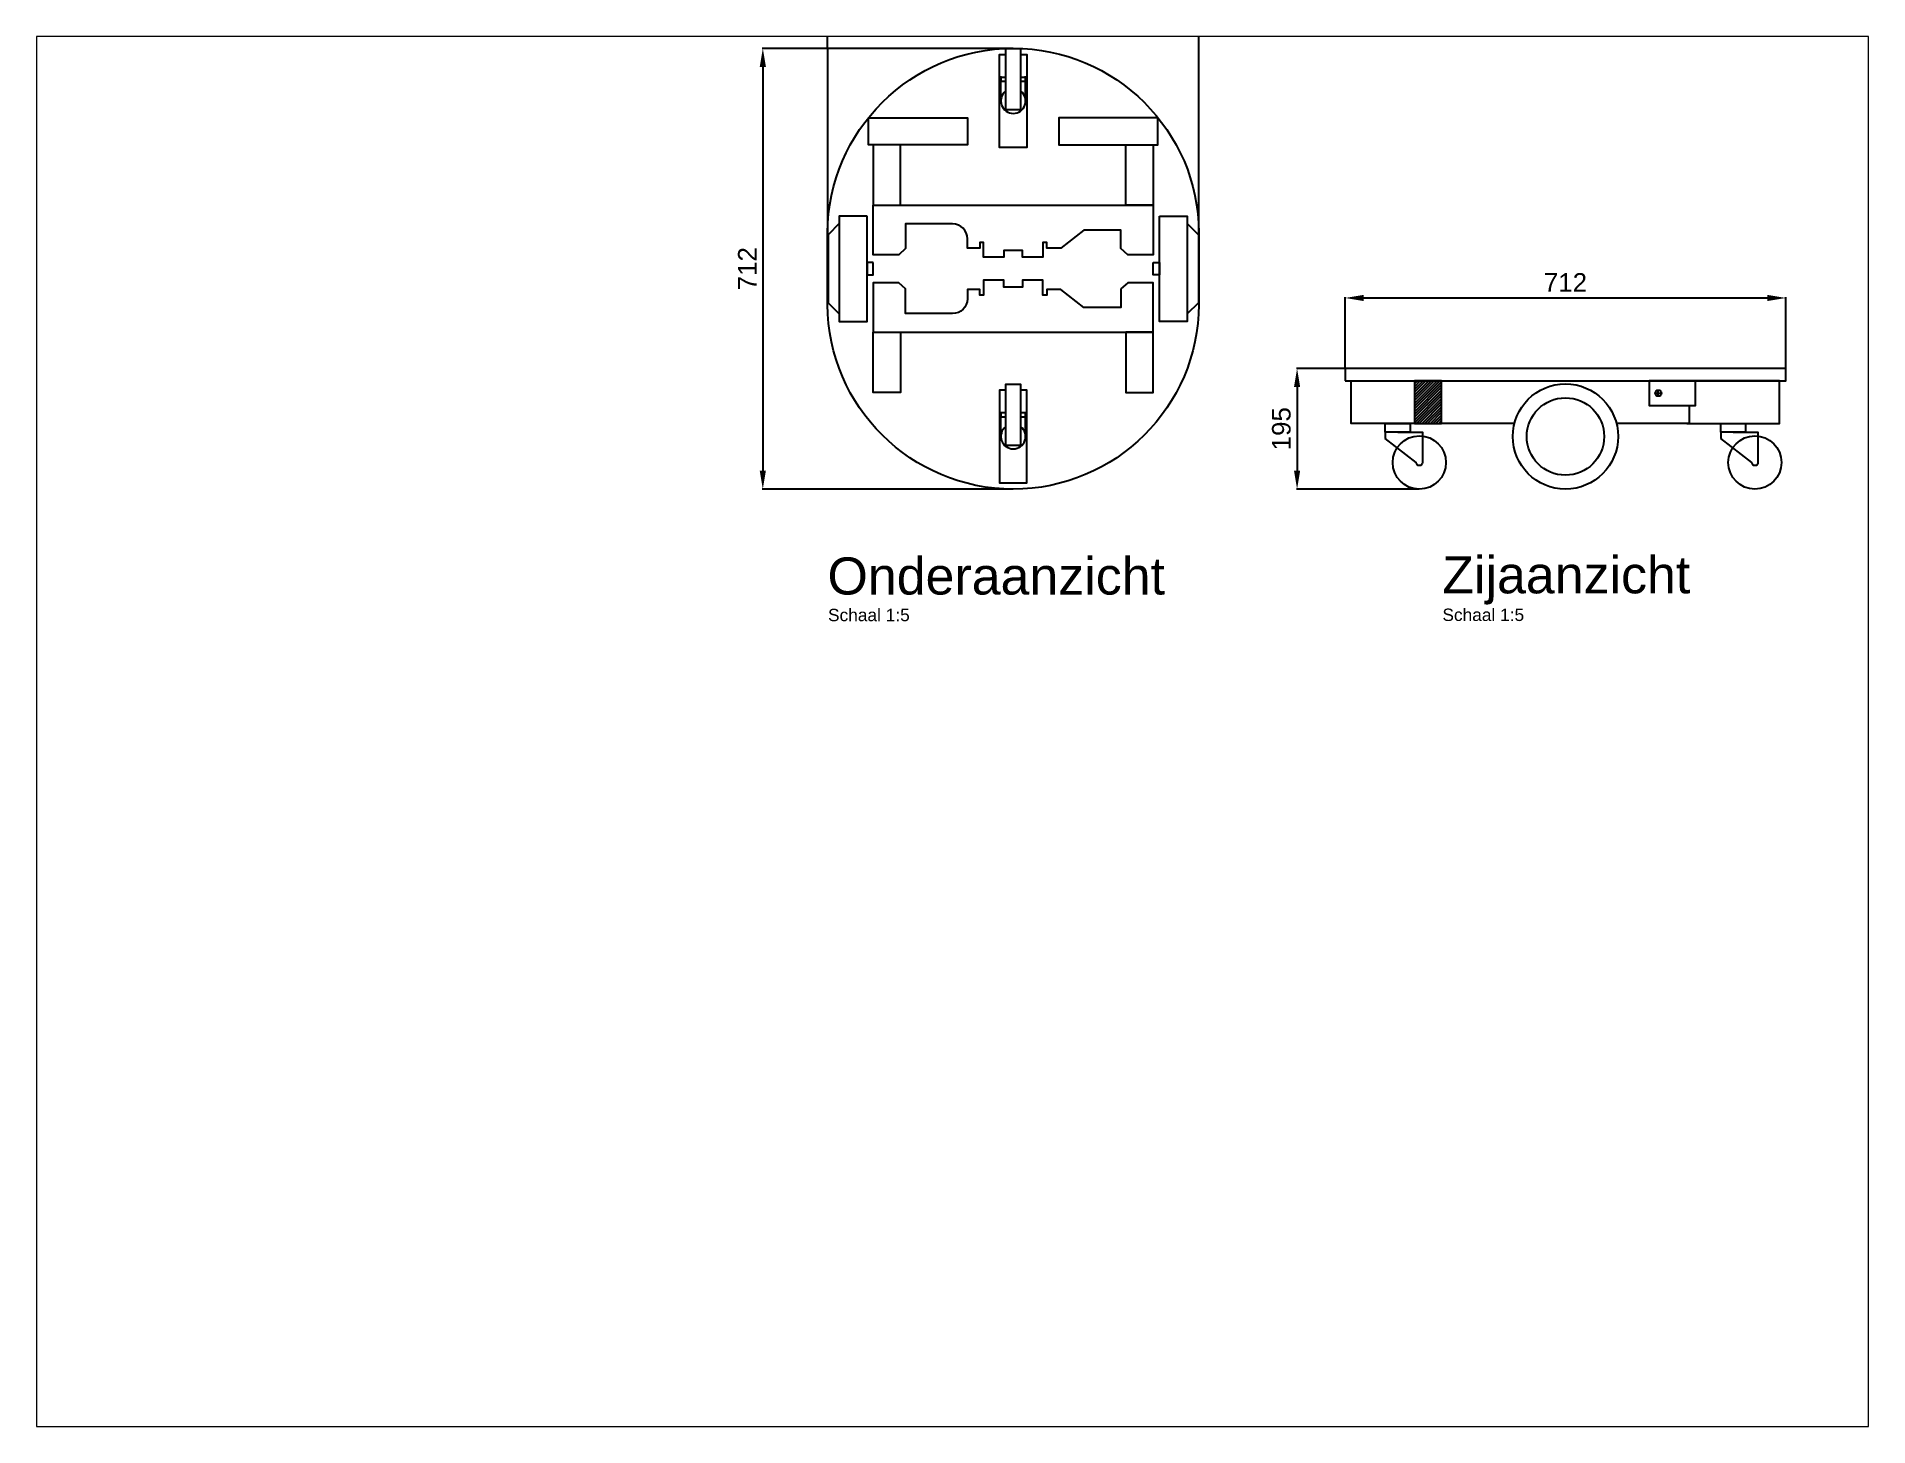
# Paper-space layout 'Layout1' of a CAD drawing. Header units: millimetres. Extents: x 26 to 231, y 20 to 176.
# The model-space entities are those that its viewports show. They can reach past a viewport. Long polylines and large blocks are cut down to what shows.
import ezdxf

# ---------------------------------------------------------------- set-up
doc = ezdxf.new("R2010")
doc.units = ezdxf.units.MM
doc.linetypes.add('DASHED', pattern=[19.05, 12.7, -6.35])
doc.styles.get("Standard").update_dxf_attribs({"font": 'Arial.ttf'})
doc.dimstyles.new('ISO-25', dxfattribs={"dimtxt": 2.5, "dimasz": 2.5, "dimexe": 1.25, "dimexo": 0.625, "dimtad": 1, "dimtxsty": 'Standard', "dimcen": 2.5, "dimadec": 0, "dimazin": 0, "dimtfac": 1, "dimtmove": 0, "dimatfit": 3, "dimfxl": 1, "dimarcsym": 0})

# ---------------------------------------------------------------- blocks, each defined once
blk = doc.blocks.new('*D28')
at = {"color": 0, "lineweight": -2, "transparency": 16777216}
for p, q in [((99.4, 812), (-5.8, 812)), ((-4.5, 782), (-4.5, 130)), ((399.4, 100), (-5.8, 100))]:
    blk.add_line(p, q, dxfattribs=at)
at = {"color": 0, "transparency": 16777216}
for points in [[(-9.5, 782), (0.5, 782), (-4.5, 812)], [(-9.5, 130), (0.5, 130), (-4.5, 100)]]:
    blk.add_solid(points, dxfattribs=at)
at = {"layer": 'Defpoints', "color": 0, "transparency": 16777216}
for p in [(100, 812), (-4.5, 100), (400, 100)]:
    blk.add_point(p, dxfattribs=at)
at = {"color": 7, "transparency": 16777216, "insert": (-29.6, 456), "char_height": 30, "attachment_point": 5, "rotation": 90}
blk.add_mtext('712', dxfattribs=at)
blk = doc.blocks.new('*D29')
at = {"color": 0, "lineweight": -2, "transparency": 16777216}
for p, q in [((100, 812.6), (100, 885.9)), ((130, 884.7), (670, 884.7)), ((700, 456.6), (700, 885.9))]:
    blk.add_line(p, q, dxfattribs=at)
at = {"color": 0, "transparency": 16777216}
for points in [[(130, 889.7), (130, 879.7), (100, 884.7)], [(670, 889.7), (670, 879.7), (700, 884.7)]]:
    blk.add_solid(points, dxfattribs=at)
at = {"layer": 'Defpoints', "color": 0, "transparency": 16777216}
for p in [(700, 884.7), (100, 812), (700, 456)]:
    blk.add_point(p, dxfattribs=at)
at = {"color": 7, "transparency": 16777216, "insert": (400, 910), "char_height": 30, "attachment_point": 5}
blk.add_mtext('600', dxfattribs=at)
blk = doc.blocks.new('*D34')
at = {"color": 0, "lineweight": -2, "transparency": 16777216}
for p, q in [((936, 295.6), (936, 410.1)), ((966, 408.8), (1618, 408.8)), ((1648, 295.6), (1648, 410.1))]:
    blk.add_line(p, q, dxfattribs=at)
at = {"color": 0, "transparency": 16777216}
for points in [[(966, 413.8), (966, 403.8), (936, 408.8)], [(1618, 413.8), (1618, 403.8), (1648, 408.8)]]:
    blk.add_solid(points, dxfattribs=at)
at = {"layer": 'Defpoints', "color": 0, "transparency": 16777216}
for p in [(1648, 408.8), (936, 295), (1648, 295)]:
    blk.add_point(p, dxfattribs=at)
at = {"color": 7, "transparency": 16777216, "insert": (1292, 433.9), "char_height": 30, "attachment_point": 5}
blk.add_mtext('712', dxfattribs=at)
blk = doc.blocks.new('*D35')
at = {"color": 0, "lineweight": -2, "transparency": 16777216}
for p, q in [((935.4, 295), (857.3, 295)), ((858.5, 265), (858.5, 130)), ((1055.4, 100), (857.3, 100))]:
    blk.add_line(p, q, dxfattribs=at)
at = {"color": 0, "transparency": 16777216}
for points in [[(853.5, 265), (863.5, 265), (858.5, 295)], [(853.5, 130), (863.5, 130), (858.5, 100)]]:
    blk.add_solid(points, dxfattribs=at)
at = {"layer": 'Defpoints', "color": 0, "transparency": 16777216}
for p in [(936, 295), (858.5, 100), (1056, 100)]:
    blk.add_point(p, dxfattribs=at)
at = {"color": 7, "transparency": 16777216, "insert": (833.2, 197.5), "char_height": 30, "attachment_point": 5, "rotation": 90}
blk.add_mtext('195', dxfattribs=at)

msp = doc.modelspace()

# ---------------------------------------------------------------- hatches: boundary and pattern name
h = msp.add_hatch()
h.set_pattern_fill('ANSI31', color=256)
h.set_pattern_definition([(45, (136, 0), (-2.245064, 2.245064), [])])
h.paths.add_polyline_path([(1092, 275), (1048, 275), (1048, 206), (1056.263, 206), (1092, 206)])

# ---------------------------------------------------------------- linework, layer by layer
at = {"color": 1, "linetype": 'DASHED'}
for p, q in [((400, 812), (100, 812)), ((100, 812), (100, 456))]:
    msp.add_line(p, q, dxfattribs=at)
for p, q in [((378.002, 727), (378.002, 767)), ((380.002, 727), (380.002, 767)), ((420.002, 727), (420.002, 767)), ((119, 529), (119, 383)), ((681, 529), (681, 383)), ((1437, 255), (1447, 255)), ((1442, 250), (1442, 260)), ((380.002, 185), (380.002, 225)), ((420.002, 185), (420.002, 225)), ((1001, 192), (1001, 182)), ((1543, 192), (1543, 182))]:
    msp.add_line(p, q)
for points in [[(100, 514, -0.99333333), (700, 514), (700, 398, -0.99333333), (100, 398), (100, 514)], [(574, 488.5), (574, 518.5), (514, 518.5), (477, 489.5), (454, 489.5), (454, 498.5), (448, 498.5), (448, 474.5), (415, 474.5), (415, 485.5), (385, 485.5), (385, 474.5), (352, 474.5), (352, 498.5), (346, 498.5), (346, 489.5), (326, 489.5), (326, 504.5, 0.41421356), (302, 528.5), (226, 528.5), (226, 488.5), (215, 478.5), (174, 478.5), (174, 558.5), (626, 558.5), (626, 478.5), (585, 478.5), (574, 488.5)], [(574, 423.5), (574, 393.5), (514, 393.5), (477, 422.5), (454, 422.5), (454, 413.5), (448, 413.5), (448, 437.5), (415, 437.5), (415, 426.5), (385, 426.5), (385, 437.5), (352, 437.5), (352, 413.5), (346, 413.5), (346, 422.5), (326, 422.5), (326, 407.5, -0.41421356), (302, 383.5), (226, 383.5), (226, 423.5), (215, 433.5), (174, 433.5), (174, 353.5), (626, 353.5), (626, 433.5), (585, 433.5), (574, 423.5)], [(1021, 192), (1061, 192), (1061, 143, -1), (1051, 143), (1001, 182)], [(1563, 192), (1603, 192), (1603, 143, -1), (1593, 143), (1543, 182)]]:
    msp.add_lwpolyline(points, format="xyb")
for points in [[(412.502, 802), (422.002, 802), (422.002, 652), (378.002, 652), (378.002, 802), (387.502, 802)], [(387.502, 765), (380.002, 765), (380.002, 759), (387.502, 759)], [(412.502, 759), (420.002, 759), (420.002, 765), (412.502, 765)], [(164, 541), (119, 541), (119, 529), (101, 511), (101, 401), (119, 383), (119, 371), (164, 371), (164, 541)], [(636, 541), (681, 541), (681, 529), (699, 511), (699, 401), (681, 383), (681, 371), (636, 371), (636, 541)], [(1056.263, 206), (946, 206), (946, 275), (1056.263, 275)], [(1209.635, 206), (1092, 206), (1092, 275), (1492, 275)], [(1488, 206), (1638, 206), (1638, 275), (1488, 275)], [(387.502, 260), (378.002, 260), (378.002, 110), (422.002, 110), (422.002, 260), (412.502, 260)], [(387.502, 223), (380.002, 223), (380.002, 217), (387.502, 217)], [(412.502, 217), (420.002, 217), (420.002, 223), (412.502, 223)], [(1492, 235), (1492, 206), (1374.365, 206)]]:
    msp.add_lwpolyline(points)
for points in [[(387.502, 713), (412.502, 713), (412.502, 811), (387.502, 811)], [(166.213, 700), (326.213, 700), (326.213, 656), (166.213, 656)], [(633.792, 700), (473.792, 700), (473.792, 656), (633.792, 656)], [(174, 558.5), (218, 558.5), (218, 656), (174, 656)], [(626, 558.5), (582, 558.5), (582, 656), (626, 656)], [(174, 466), (164, 466), (164, 446), (174, 446)], [(626, 466), (636, 466), (636, 446), (626, 446)], [(174, 353.5), (218, 353.5), (218, 256), (174, 256)], [(626, 353.5), (582, 353.5), (582, 256), (626, 256)], [(387.502, 171), (412.502, 171), (412.502, 269), (387.502, 269)], [(936, 275), (1648, 275), (1648, 295), (936, 295)], [(1092, 275), (1048, 275), (1048, 206), (1092, 206)], [(1502, 275), (1427, 275), (1427, 235), (1502, 235)], [(1001, 206), (1041, 206), (1041, 192), (1001, 192)], [(1543, 206), (1583, 206), (1583, 192), (1543, 192)]]:
    msp.add_lwpolyline(points, close=True)
for centre, radius in [((1292, 185), 85), ((1292, 185), 62.5), ((1442, 255), 5), ((1056, 143), 43), ((1598, 143), 43)]:
    msp.add_circle(centre, radius)
for centre in [(400.002, 727), (400.002, 185)]:
    msp.add_arc(centre, 20, 128.682187, 51.317813)

# ---------------------------------------------------------------- texts
at = {"color": 7}
for s, p in [('Onderaanzicht', (100, -70.304)), ('Zijaanzicht', (1093.013, -68.364))]:
    msp.add_text(s, height=60, dxfattribs=at).set_placement(p)
for p in [(100.825, -113.355), (1093.248, -113.031)]:
    msp.add_text('Schaal 1:5', height=20).set_placement(p)

# ---------------------------------------------------------------- dimensions: what is measured, and where the dimension line sits
at = {"color": 1}
for base, p1, p2, picture, middle in [((700, 884.661), (100, 812), (700, 456), '*D29', (400, 909.978)), ((1648, 408.812), (936, 295), (1648, 295), '*D34', (1292, 433.873))]:
    dim = msp.add_linear_dim(base=base, p1=p1, p2=p2, dimstyle='ISO-25', override={"dimtxt": 30, "dimasz": 30, "dimgap": 10, "dimclrt": 7}, dxfattribs=at)
    dim.commit()
    dim.dimension.update_dxf_attribs({"geometry": picture, "text_midpoint": middle})
dim = msp.add_linear_dim(base=(-4.523, 100), p1=(100, 812), p2=(400, 100), angle=90, dimstyle='ISO-25', override={"dimtxt": 30, "dimasz": 30, "dimgap": 10, "dimclrt": 7}, dxfattribs=at)
dim.commit()
dim.dimension.update_dxf_attribs({"geometry": '*D28', "text_midpoint": (-4.523, 456), "dimtype": 160})
dim = msp.add_linear_dim(base=(858.531, 100), p1=(936, 295), p2=(1056, 100), angle=90, dimstyle='ISO-25', override={"dimtxt": 30, "dimasz": 30, "dimgap": 10, "dimclrt": 7}, dxfattribs=at)
dim.commit()
dim.dimension.update_dxf_attribs({"geometry": '*D35', "text_midpoint": (833.214, 197.5)})

psp = doc.layouts.get("Layout1")

# ---------------------------------------------------------------- viewports
at = {"layer": '0', "view_target_point": (303.178, -292.829)}
psp.add_viewport(center=(128.5, 97.5), size=(205.6, 156), view_center_point=(-1.286, 1.286), view_height=2245.00133, dxfattribs=at)

doc.saveas('drawing.dxf')
